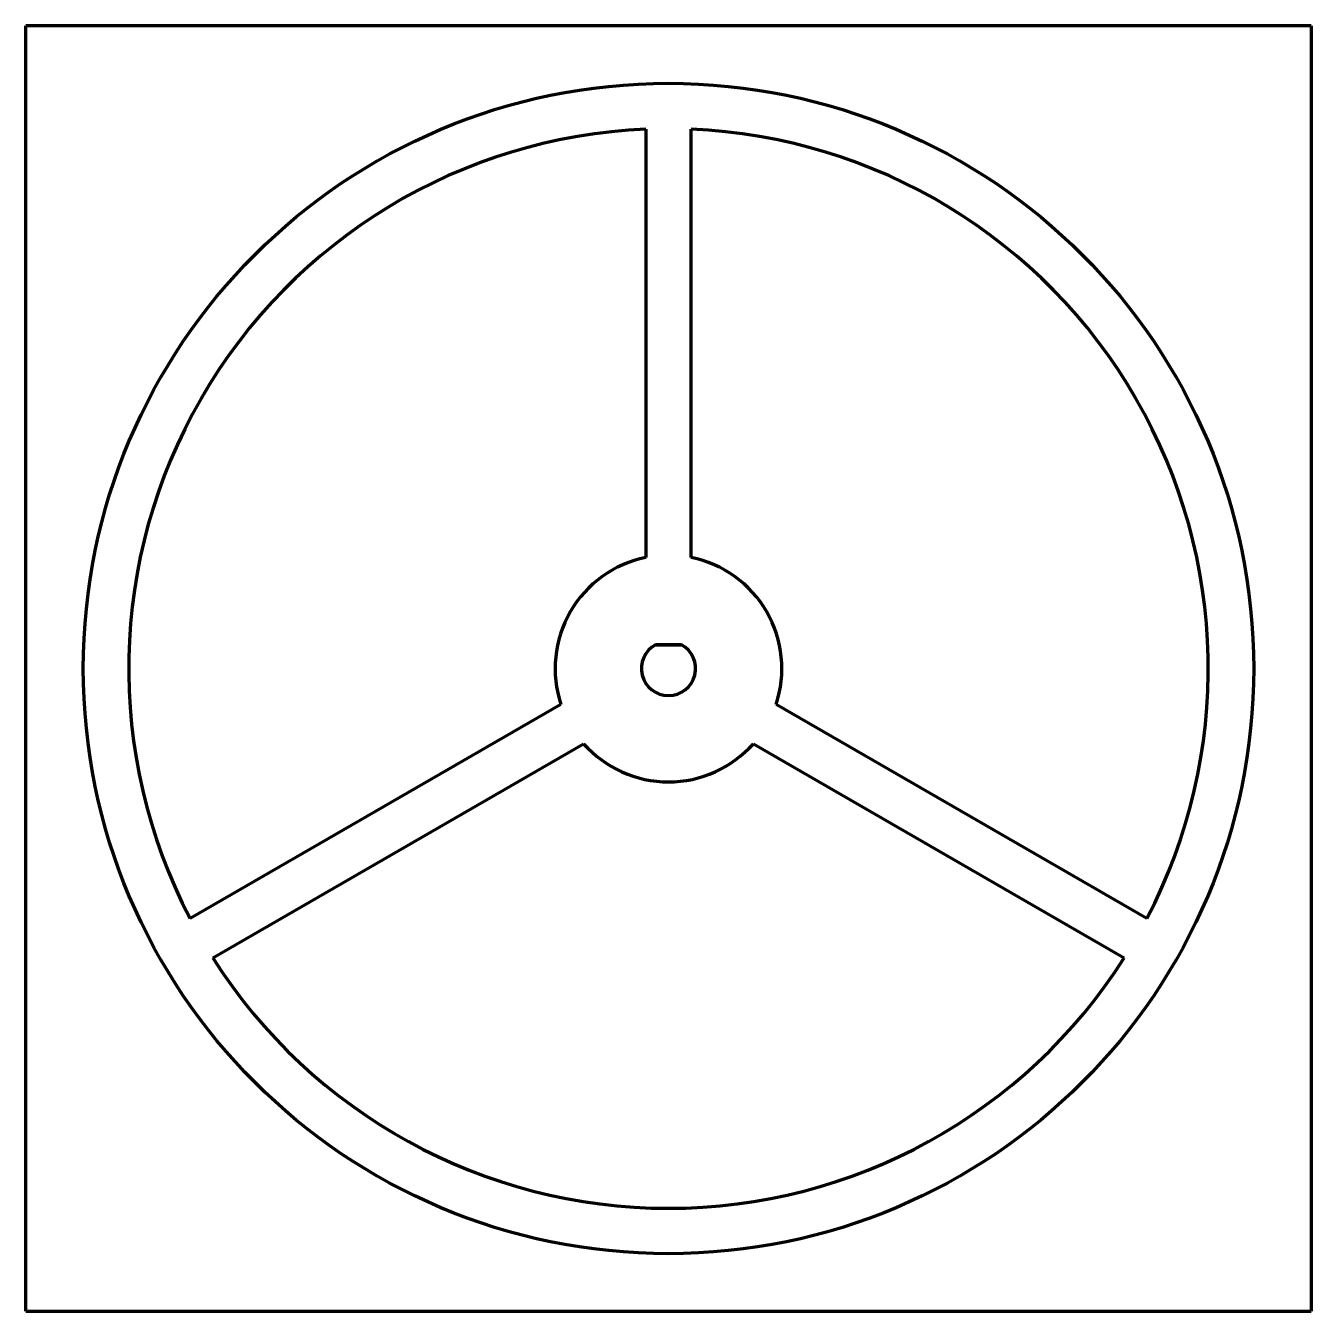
# Model space of a CAD drawing. Header units: millimetres. Extents: x -1 to 141, y 69 to 211.
import ezdxf

# ---------------------------------------------------------------- set-up
doc = ezdxf.new("R2010")
doc.units = ezdxf.units.MM
doc.layers.add('1', color=7, linetype='Continuous', true_color=0xffffff)

msp = doc.modelspace()

# ---------------------------------------------------------------- linework, layer by layer
at = {"layer": '1', "color": 8, "linetype": 'Continuous', "lineweight": 70}
for p, q in [((-0.724512, 68.998667), (-0.724512, 210.698667)), ((140.975488, 210.698667), (-0.724512, 210.698667)), ((140.975488, 210.698667), (140.975488, 68.998667)), ((-0.724512, 68.998667), (140.975488, 68.998667))]:
    msp.add_line(p, q, dxfattribs=at)
at = {"layer": '1', "color": 155, "linetype": 'Continuous', "lineweight": 70}
for p, q in [((67.625488, 199.296123), (67.625488, 152.096116)), ((72.625488, 152.096116), (72.625488, 199.296123)), ((71.546614, 142.473667), (68.704361, 142.473667)), ((58.268886, 135.890006), (17.392481, 112.290003)), ((122.858495, 112.290003), (81.982089, 135.890006)), ((19.892481, 107.959876), (60.768886, 131.559879)), ((79.482089, 131.559879), (120.358495, 107.959876))]:
    msp.add_line(p, q, dxfattribs=at)
at = {"layer": '1', "color": 163, "linetype": 'Continuous', "lineweight": 70}
msp.add_line((68.704361, 142.473667), (71.546614, 142.473667), dxfattribs=at)
at = {"layer": '1', "color": 155, "linetype": 'Continuous', "lineweight": 70}
msp.add_circle((70.125488, 139.848667), 64.5, dxfattribs=at)
for radius, start, end in [(59.5, 92.408095, 207.591905), (59.5, 332.408095, 87.591905), (12.498365, 101.536444, 198.462623), (12.498365, 341.538583, 78.462279), (2.985, 118.430293, 61.569707), (12.498365, 221.536949, 318.462278), (59.5, 212.408095, 327.591905)]:
    msp.add_arc((70.125488, 139.848667), radius, start, end, dxfattribs=at)
at = {"layer": '1', "color": 163, "linetype": 'Continuous', "lineweight": 70}
msp.add_arc((70.125488, 139.848667), 2.985, 118.430293, 61.569707, dxfattribs=at)

doc.saveas('drawing.dxf')
